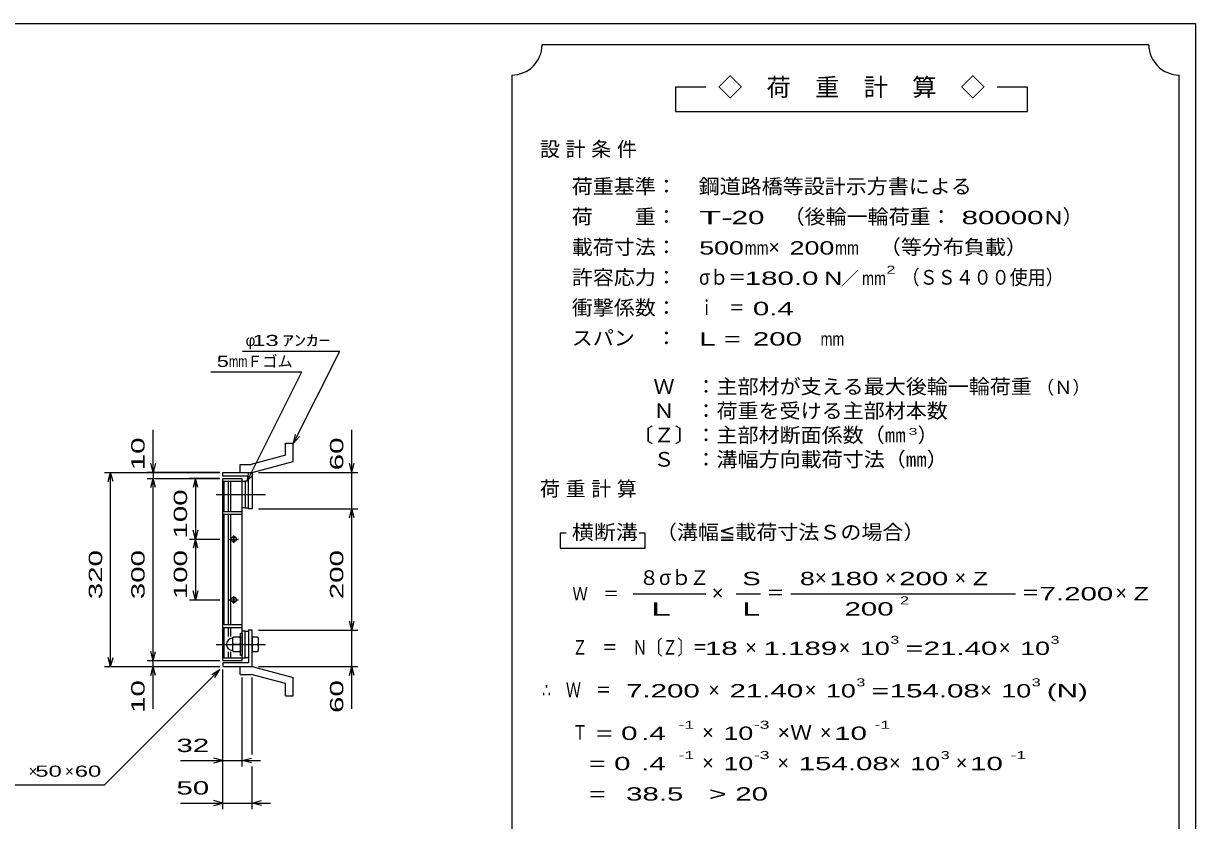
# Model space of a CAD drawing. Units: millimetres, scale not verified. Extents: x -1820 to 1731, y -1282 to 1054.
# Drawn here: x -201 to 1731, y -260 to 1054 of the extents above; entities that cross this region are included whole.
import ezdxf
from ezdxf.enums import TextEntityAlignment as Align

# ---------------------------------------------------------------- set-up
doc = ezdxf.new("R2010")
doc.units = ezdxf.units.MM
doc.header["$LTSCALE"] = 10
doc.linetypes.add('CHAIN', pattern=[18.5, 12, -1.5, 3.5, -1.5])
for name, color, linetype, lineweight in [('0_2', 150, 'Continuous', 25), ('16', 3, 'Continuous', 25), ('19', 6, 'Continuous', 25), ('22', 2, 'Continuous', 25)]:
    doc.layers.add(name, color=color, linetype=linetype, lineweight=lineweight)
doc.styles.add('ベクトル', font='')
doc.styles.get('ベクトル').set_extended_font_data('ベクトル')

msp = doc.modelspace()

# ---------------------------------------------------------------- linework, layer by layer
at = {"layer": '0_2'}
for p, q in [((-1729, 1053.5), (1731, 1053.5)), ((1731, 1053.5), (1731, -1146.5))]:
    msp.add_line(p, q, dxfattribs=at)
at = {"layer": '16'}
for p, q in [((128, 303.5), (160, 303.5)), ((128, 299), (128, 303.5)), ((128, 299), (160, 299)), ((128, 8), (128, 299)), ((128, 299), (160, 299)), ((130, 249), (130, 299)), ((137, 249), (137, 299)), ((141, 249), (141, 299)), ((160, 299), (160, 303.5)), ((160, 8), (160, 299)), ((160, 299), (164.5, 299)), ((164.5, 299), (164.5, 255)), ((170.5, 299), (164.5, 299)), ((170.5, 255), (170.5, 299)), ((164.5, 255), (160, 255)), ((164.5, 255), (170.5, 255)), ((128, 244.5), (128, 249)), ((128, 249), (160, 249)), ((128, 244.5), (160, 244.5)), ((130, 62.5), (130, 244.5)), ((137, 62.5), (137, 244.5)), ((141, 62.5), (141, 244.5)), ((160, 244.5), (160, 249)), ((138, 203.5), (154, 203.5)), ((144, 206.5), (148, 206.5)), ((144, 200.5), (148, 200.5)), ((146, 197.5), (146, 209.5)), ((138, 103.5), (154, 103.5)), ((144, 106.5), (148, 106.5)), ((144, 100.5), (148, 100.5)), ((146, 97.5), (146, 109.5)), ((128, 58), (128, 62.5)), ((128, 62.5), (160, 62.5)), ((128, 58), (160, 58)), ((130, 8), (130, 58)), ((137, 43), (137, 58)), ((141, 43), (141, 58)), ((160, 58), (160, 62.5)), ((146, 42), (144, 40)), ((144, 40), (144, 20)), ((155, 42), (146, 42)), ((157, 40), (155, 42)), ((157, 11.5), (157, 48.5)), ((157, 48.5), (160, 48.5)), ((164.5, 52), (160, 52)), ((160, 48.5), (160, 11.5)), ((164.5, 8), (164.5, 52)), ((164.5, 52), (170.5, 52)), ((170.5, 52), (170.5, 8)), ((144, 32), (146, 30)), ((146, 30), (144, 28)), ((144, 20), (146, 18)), ((155, 30), (146, 30)), ((155, 30), (157, 32)), ((157, 28), (155, 30)), ((155, 18), (157, 20)), ((128, 8), (160, 8)), ((128, 3.5), (128, 8)), ((128, 8), (160, 8)), ((128, 3.5), (160, 3.5)), ((137, 8), (137, 17.5)), ((141, 8), (141, 17.5)), ((146, 18), (155, 18)), ((160, 11.5), (157, 11.5)), ((160, 3.5), (160, 8)), ((160, 8), (164.5, 8)), ((170.5, 8), (164.5, 8))]:
    msp.add_line(p, q, dxfattribs=at)
at = {"layer": '16', "linetype": 'CHAIN'}
for p, q in [((117, 277), (198, 277)), ((117, 30), (198, 30))]:
    msp.add_line(p, q, dxfattribs=at)
at = {"layer": '16'}
for centre, radius, start, end in [((144, 203.5), 3, 90, 270), ((146, 203.5), 4, 46.6, 133.4), ((146, 203.5), 4, 226.6, 313.4), ((148, 203.5), 3, 270, 90), ((144, 103.5), 3, 90, 270), ((146, 103.5), 4, 46.6, 133.4), ((146, 103.5), 4, 226.6, 313.4), ((148, 103.5), 3, 270, 90), ((144, 30), 10, 90, 270)]:
    msp.add_arc(centre, radius, start, end, dxfattribs=at)
at = {"layer": '19'}
for p, q in [((231.11, 361.62), (244.11, 361.62)), ((231.11, 341.6), (231.11, 361.62)), ((244.11, 331.62), (244.11, 361.62)), ((231.11, 341.6), (174.78, 326.51)), ((176.5, 313.5), (244.11, 331.62)), ((128, 307.5), (128, 313.5)), ((128, 313.5), (176.5, 313.5)), ((156.49, 326.51), (174.78, 326.51)), ((156.49, 313.51), (156.49, 326.51)), ((156.5, 313.5), (176.5, 313.5)), ((176.5, 313.5), (176.5, 253.5)), ((170.5, 307.5), (128, 307.5)), ((170.5, 253.5), (170.5, 307.5)), ((176.5, 253.5), (170.5, 253.5)), ((176.5, 53.5), (170.5, 53.5)), ((170.5, 53.5), (170.5, -0.5)), ((176.5, -6.5), (176.5, 53.5)), ((184.5, 42), (176.5, 42)), ((176.5, 42), (176.5, 18)), ((186.5, 40), (184.5, 42)), ((186.5, 20), (186.5, 40)), ((176.5, 30), (184.5, 30)), ((186.5, 32), (184.5, 30)), ((184.5, 30), (186.5, 28)), ((184.5, 18), (186.5, 20)), ((176.5, 18), (184.5, 18)), ((128, -0.5), (128, -6.5)), ((170.5, -0.5), (128, -0.5)), ((128, -6.5), (176.5, -6.5)), ((156.49, -19.51), (156.49, -6.51)), ((156.5, -6.5), (176.5, -6.5)), ((176.5, -6.5), (244.11, -24.62)), ((156.49, -19.51), (174.78, -19.51)), ((231.11, -34.6), (174.78, -19.51)), ((231.11, -54.62), (231.11, -34.6)), ((244.11, -54.62), (244.11, -24.62)), ((231.11, -54.62), (244.11, -54.62))]:
    msp.add_line(p, q, dxfattribs=at)
at = {"layer": '22', "color": 4}
for p, q in [((1654, 1018.5), (654, 1018.5)), ((604, 968.5), (604, -581.5)), ((1704, -581.5), (1704, 968.5)), ((924, 948.5), (874, 948.5)), ((874, 948.5), (874, 908.5)), ((1454, 948.5), (1404, 948.5)), ((1454, 908.5), (1454, 948.5)), ((874, 908.5), (1454, 908.5)), ((160.5, 513.5), (320.5, 513.5)), ((244.5, 361.5), (320.5, 513.5)), ((108, 479), (258, 479)), ((168, 299), (258, 479)), ((13, 313.5), (13, 383.5)), ((244.5, 361.5), (247.5, 376.1)), ((244.5, 361.5), (254.5, 372.5)), ((340.5, 313.5), (340.5, 383.5)), ((13, 313.5), (9, 328.5)), ((17, 328.5), (13, 313.5)), ((340.5, 313.5), (336.5, 328.5)), ((340.5, 313.5), (344.5, 328.5)), ((-67, 313.5), (123, 313.5)), ((-61, 298.5), (-57, 313.5)), ((-53, 298.5), (-57, 313.5)), ((-57, -6.5), (-57, 313.5)), ((123, 313.5), (3, 313.5)), ((13, 313.5), (13, 303.5)), ((168, 299), (171, 313.6)), ((168, 299), (178, 310)), ((186.5, 313.5), (350.5, 313.5)), ((340.5, 253.5), (340.5, 313.5)), ((3, 303.5), (123, 303.5)), ((9, 288.5), (13, 303.5)), ((17, 288.5), (13, 303.5)), ((13, 3.5), (13, 303.5)), ((123, 303.5), (73, 303.5)), ((83, 303.5), (79, 288.5)), ((87, 288.5), (83, 303.5)), ((83, 303.5), (83, 203.5)), ((186.5, 253.5), (350.5, 253.5)), ((336.5, 238.5), (340.5, 253.5)), ((344.5, 238.5), (340.5, 253.5)), ((340.5, 53.5), (340.5, 253.5)), ((83, 203.5), (79, 218.5)), ((87, 218.5), (83, 203.5)), ((694, 213.5), (684, 213.5)), ((684, 213.5), (684, 188.5)), ((824, 213.5), (814, 213.5)), ((824, 188.5), (824, 213.5)), ((73, 203.5), (123, 203.5)), ((83, 203.5), (79, 188.5)), ((87, 188.5), (83, 203.5)), ((83, 203.5), (83, 103.5)), ((684, 188.5), (824, 188.5)), ((83, 103.5), (79, 118.5)), ((87, 118.5), (83, 103.5)), ((73, 103.5), (123, 103.5)), ((804, 113.5), (924, 113.5)), ((974, 113.5), (1014, 113.5)), ((1064, 113.5), (1434, 113.5)), ((340.5, 53.5), (336.5, 68.5)), ((340.5, 53.5), (344.5, 68.5)), ((186.5, 53.5), (350.5, 53.5)), ((340.5, -6.5), (340.5, 53.5)), ((-57, -6.5), (-61, 8.5)), ((-57, -6.5), (-53, 8.5)), ((3, 3.5), (123, 3.5)), ((13, 3.5), (9, 18.5)), ((13, 3.5), (17, 18.5)), ((13, -6.5), (13, 3.5)), ((-67, -6.5), (123, -6.5)), ((-67, -201.5), (123, -11.5)), ((3, -6.5), (123, -6.5)), ((9, -21.5), (13, -6.5)), ((17, -21.5), (13, -6.5)), ((13, -76.5), (13, -6.5)), ((110, -19.5), (123, -11.5)), ((115, -24.5), (123, -11.5)), ((128, -171.5), (128, -11.5)), ((128, -241.5), (128, -11.5)), ((186.5, -6.5), (350.5, -6.5)), ((336.5, -21.5), (340.5, -6.5)), ((344.5, -21.5), (340.5, -6.5)), ((340.5, -76.5), (340.5, -6.5)), ((160, -171.5), (160, -24.5)), ((176.5, -151.5), (176.5, -24.5)), ((58, -161.5), (128, -161.5)), ((128, -161.5), (113, -157.5)), ((113, -165.5), (128, -161.5)), ((128, -161.5), (160, -161.5)), ((160, -161.5), (175, -157.5)), ((175, -165.5), (160, -161.5)), ((160, -161.5), (190, -161.5)), ((176.5, -241.5), (176.5, -171.5)), ((-267, -201.5), (-67, -201.5)), ((58, -231.5), (128, -231.5)), ((128, -231.5), (113, -227.5)), ((113, -235.5), (128, -231.5)), ((128, -231.5), (176.5, -231.5)), ((176.5, -231.5), (191.5, -227.5)), ((191.5, -235.5), (176.5, -231.5)), ((176.5, -231.5), (206.5, -231.5))]:
    msp.add_line(p, q, dxfattribs=at)
for centre, start, end in [((604, 1018.5), 270, 0), ((1704, 1018.5), 180, 270)]:
    msp.add_arc(centre, 50, start, end, dxfattribs=at)

# ---------------------------------------------------------------- texts
at = {"layer": '22', "style": 'ベクトル'}
for s, height, p in [('◇\u3000荷\u3000重\u3000計\u3000算\u3000◇', 29.33, (944, 948.5)), ('）', 24.19, (1512, 735)), ('×', 24.19, (1027, 685)), ('／', 21.99, (1146.5, 633.5)), ('φ', 18.33, (165.5, 531)), ('Ｆゴム', 18.33, (168, 496.5)), ('（Ｎ）', 21.99, (1468, 453.5)), ('）', 24.19, (1273, 375)), ('８', 24.19, (814, 140)), ('σｂ', 24.19, (847, 140)), ('Ｚ', 24.19, (897, 140)), ('×', 24.19, (1104, 140)), ('×', 24.19, (1219, 140)), ('×', 24.19, (1334, 140)), ('×', 24.19, (934, 115)), ('×', 24.19, (1599, 115)), ('×', 24.19, (989, 25)), ('×', 24.19, (1143, 25)), ('×', 24.19, (1407, 25)), ('×', 24.19, (928, -45)), ('×', 24.19, (1087, -45)), ('×', 24.19, (1376, -45)), ('×', 24.19, (918, -115)), ('×', 24.19, (1112, -115)), ('×', 18.33, (-192, -179)), ('×', 18.33, (-132, -179)), ('×', 24.19, (918, -165)), ('×', 24.19, (1042, -165)), ('×', 24.19, (1226, -165)), ('×', 24.19, (1336, -165))]:
    msp.add_text(s, height=height, dxfattribs=at).set_placement(p, align=Align.MIDDLE_LEFT)
for s, height, width, p in [('荷重基準：\u3000', 24.19, 1.05, (703, 785)), ('鋼道路橋等設計示方書による', 24.19, 1.05, (912, 785)), ('荷\u3000\u3000重：\u3000', 24.19, 1.05, (703, 735)), ('T-', 21.99, 2, (913, 733.5)), (' 20 ', 21.99, 1.65, (953, 733.5)), ('（後輪一輪荷重：', 24.19, 1.05, (1052, 735)), (' 80000', 21.99, 1.65, (1332, 733.5)), ('N', 21.99, 1.4, (1482, 733.5)), ('載荷寸法：\u3000', 24.19, 1.05, (703, 685)), ('\u3000（等分布負載）', 24.19, 1.05, (1176, 685)), ('500', 21.99, 1.5, (913, 683.5)), ('mm', 21.99, 0.8, (988, 683.5)), ('200', 21.99, 1.5, (1062, 683.5)), ('mm', 21.99, 0.8, (1137, 683.5)), ('許容応力：\u3000', 24.19, 1.05, (703, 635)), ('σｂ＝', 24.19, 0.9, (913, 635)), ('180.0', 21.99, 1.65, (988, 633.5)), ('N', 21.99, 1.4, (1119, 633.5)), ('mm', 21.99, 0.8, (1181.5, 633.5)), ('2', 13.2, 1.5, (1221.5, 647.5)), ('（ＳＳ４００使用）', 24.19, 0.9, (1246.5, 635)), ('衝撃係数：\u3000', 24.19, 1.05, (703, 585)), ('ｉ\u3000＝', 24.19, 0.75, (913, 585)), (' 0.4', 21.99, 1.65, (988, 583.5)), ('ｱﾝｶｰ', 18.33, 1.6, (225.5, 531)), ('スパン\u3000：\u3000', 24.19, 1.05, (703, 535)), ('L =', 21.99, 1.65, (913, 533.5)), (' 200 ', 21.99, 1.65, (988, 533.5)), (' 13 ', 18.33, 1.6, (165.5, 531)), ('mm', 21.99, 0.8, (1113, 533.5)), ('5', 18.33, 1.45, (118, 496.5)), ('mm', 18.33, 0.75, (138, 496.5)), ('\u3000Ｗ\u3000：主部材が支える最大後輪一輪荷重', 24.19, 1.05, (803, 455)), ('\u3000Ｎ\u3000：荷重を受ける主部材本数', 24.19, 1.05, (803, 415)), ('〔Ｚ〕：主部材断面係数（㎜', 24.19, 1.05, (803, 375)), ('3', 11, 1.8, (1258, 381)), ('\u3000Ｓ\u3000：溝幅方向載荷寸法（㎜）', 24.19, 1.05, (803, 335)), ('横断溝', 24.19, 1.1, (703, 215)), ('\u3000（溝幅≦載荷寸法Ｓの場合）', 24.19, 1.05, (807, 215)), ('S', 21.99, 1.55, (984, 138.5)), ('8', 21.99, 1.5, (1079, 138.5)), (' 180 ', 21.99, 1.65, (1114, 138.5)), (' 200 ', 21.99, 1.65, (1229, 138.5)), ('Z', 21.99, 1.4, (1364, 138.5)), ('Ｗ\u3000＝', 21.99, 0.85, (704, 113.5)), ('＝', 24.19, 0.9, (1024, 115)), ('＝', 24.19, 0.9, (1444, 115)), ('7.200', 21.99, 1.65, (1474, 113.5)), ('Z', 21.99, 1.4, (1629, 113.5)), ('L', 21.99, 1.8, (984, 88.5)), (' 200 ', 21.99, 1.65, (1139, 88.5)), ('2', 13.2, 1.5, (1244, 102.5)), ('Ｚ\u3000＝\u3000Ｎ〔Ｚ〕＝', 24.19, 0.75, (704, 25)), ('3', 13.2, 1.5, (1228, 37.5)), ('3', 13.2, 1.5, (1492, 37.5)), (' 18 ', 21.99, 1.65, (909, 23.5)), ('1.189', 21.99, 1.65, (1019, 23.5)), ('10', 21.99, 1.5, (1178, 23.5)), ('=', 21.99, 1.7, (1253, 23.5)), ('21.40', 21.99, 1.65, (1283, 23.5)), ('10', 21.99, 1.5, (1442, 23.5)), ('∴\u3000Ｗ\u3000＝', 24.19, 0.75, (654, -45)), (' 7.200', 21.99, 1.65, (779, -46.5)), ('21.40', 21.99, 1.65, (963, -46.5)), ('10', 21.99, 1.5, (1122, -46.5)), ('3', 13.2, 1.5, (1172, -32.5)), ('154.08', 21.99, 1.65, (1227, -46.5)), ('10', 21.99, 1.5, (1411, -46.5)), ('3', 13.2, 1.5, (1461, -32.5)), ('(N)', 21.99, 1.65, (1486, -46.5)), ('=', 21.99, 1.7, (1197, -46.5)), ('-1', 13.2, 1.65, (879, -102.5)), ('-3', 13.2, 1.65, (1003, -102.5)), ('-1', 13.2, 1.65, (1202, -102.5)), ('Ｔ', 24.19, 0.75, (704, -115)), (' = 0', 21.99, 1.65, (729, -116.5)), (' .4 ', 21.99, 1.65, (804, -116.5)), ('10', 21.99, 1.5, (953, -116.5)), ('×Ｗ', 24.19, 1.1, (1042, -115)), (' 10 ', 21.99, 1.65, (1122, -116.5)), (' 32 ', 21.99, 1.65, (38, -136.5)), ('-1', 13.2, 1.65, (879, -152.5)), ('-3', 13.2, 1.65, (1003, -152.5)), ('3', 13.2, 1.5, (1311, -152.5)), ('-1', 13.2, 1.65, (1426, -152.5)), (' 50 ', 18.33, 1.6, (-192, -179)), (' 60 ', 18.33, 1.6, (-127, -179)), ('  = 0', 21.99, 1.65, (704, -166.5)), (' .4 ', 21.99, 1.65, (804, -166.5)), ('10', 21.99, 1.5, (953, -166.5)), ('154.08', 21.99, 1.65, (1077, -166.5)), ('10', 21.99, 1.5, (1261, -166.5)), (' 10 ', 21.99, 1.65, (1346, -166.5)), (' 50 ', 21.99, 1.65, (38, -206.5)), ('  =', 21.99, 1.65, (704, -216.5)), (' 38.5', 21.99, 1.65, (779, -216.5)), ('>', 21.99, 1.7, (929, -216.5)), (' 20 ', 21.99, 1.65, (959, -216.5))]:
    msp.add_text(s, height=height, dxfattribs=dict(at, width=width)).set_placement(p, align=Align.MIDDLE_LEFT)
at = {"layer": '22', "style": 'ベクトル', "width": 1.65}
for s, p in [(' 10 ', (-12, 303.5)), (' 60 ', (315.5, 303.5)), (' 100 ', (58, 191)), (' 320 ', (-82, 91)), (' 300 ', (-12, 91)), (' 100 ', (58, 91)), (' 200 ', (315.5, 91)), (' 10 ', (-12, -96.5)), (' 60 ', (315.5, -96.5))]:
    msp.add_text(s, height=21.99, rotation=90, dxfattribs=at).set_placement(p, align=Align.MIDDLE_LEFT)
at = {"layer": '22', "attachment_point": 4, "style": 'ベクトル'}
for s, insert, char_height in [('\\T1.28;設計条件', (650.5, 845), 24.19), ('\\T1.28;荷重計算', (650.5, 285), 24.19), ('\\T1.5;\\W2;\\~L\\~', (809, 88.5), 21.99)]:
    msp.add_mtext(s, dxfattribs=dict(at, insert=insert, char_height=char_height))

doc.saveas('drawing.dxf')
